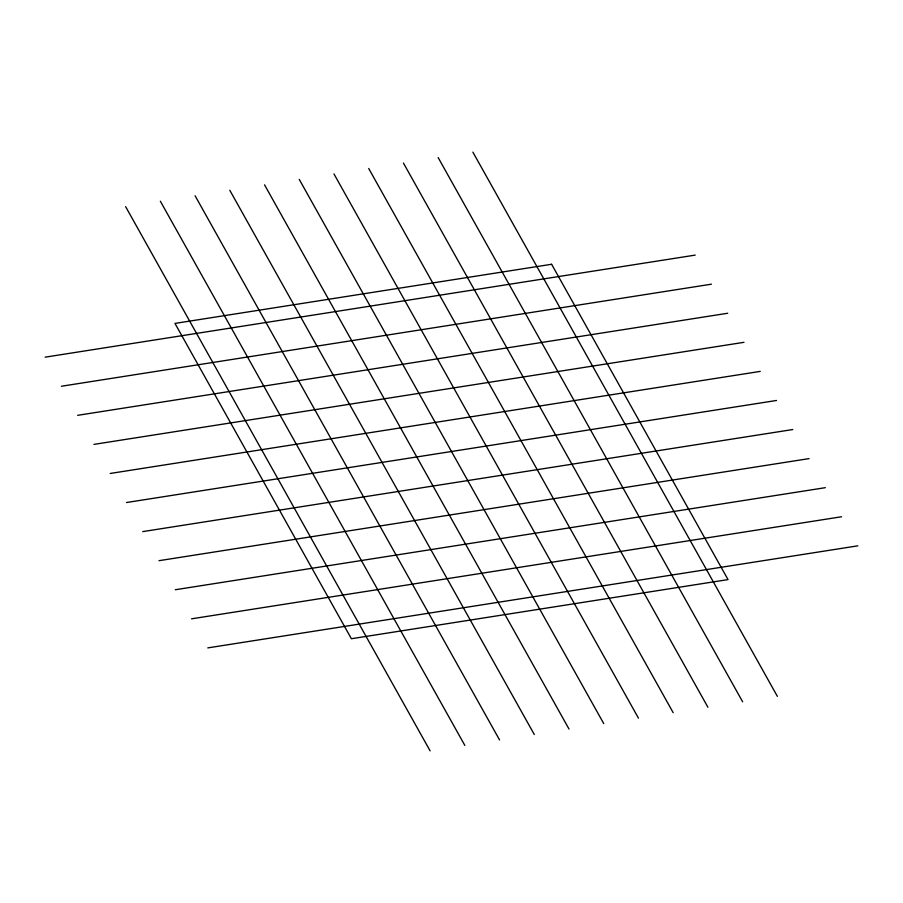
<?xml version="1.0" encoding="UTF-8"?>
<svg xmlns="http://www.w3.org/2000/svg" width="903" height="903" viewBox="0 0 903 903"><rect width="100%" height="100%" fill="white"/><g stroke="black" fill="none" stroke-linecap="round" stroke-linejoin="round"><path stroke-width="1.35" d="M45.15 357.17L695.197 255.109M61.415 386.247L711.462 284.174M77.681 415.324L727.728 313.251M93.946 444.389L743.993 342.316M110.211 473.465L760.258 371.393M126.476 502.531L776.524 400.469M142.742 531.607L792.789 429.535M159.007 560.684L809.054 458.611M175.272 589.749L825.319 487.676M191.538 618.826L841.585 516.753M207.803 647.891L857.85 545.83M472.879 152.122L777.37 696.348M438.158 157.585L742.65 701.8M403.427 163.037L707.918 707.252M368.706 168.489L673.198 712.704M333.975 173.94L638.466 718.156M299.254 179.392L603.746 723.608M264.534 184.844L569.025 729.06M229.802 190.296L534.294 734.511M195.082 195.748L499.573 739.963M160.35 201.2L464.842 745.415M125.63 206.652L430.121 750.878M551.609 264.274L174.968 323.409L351.391 638.726L728.032 579.591L551.609 264.274"/></g></svg>
